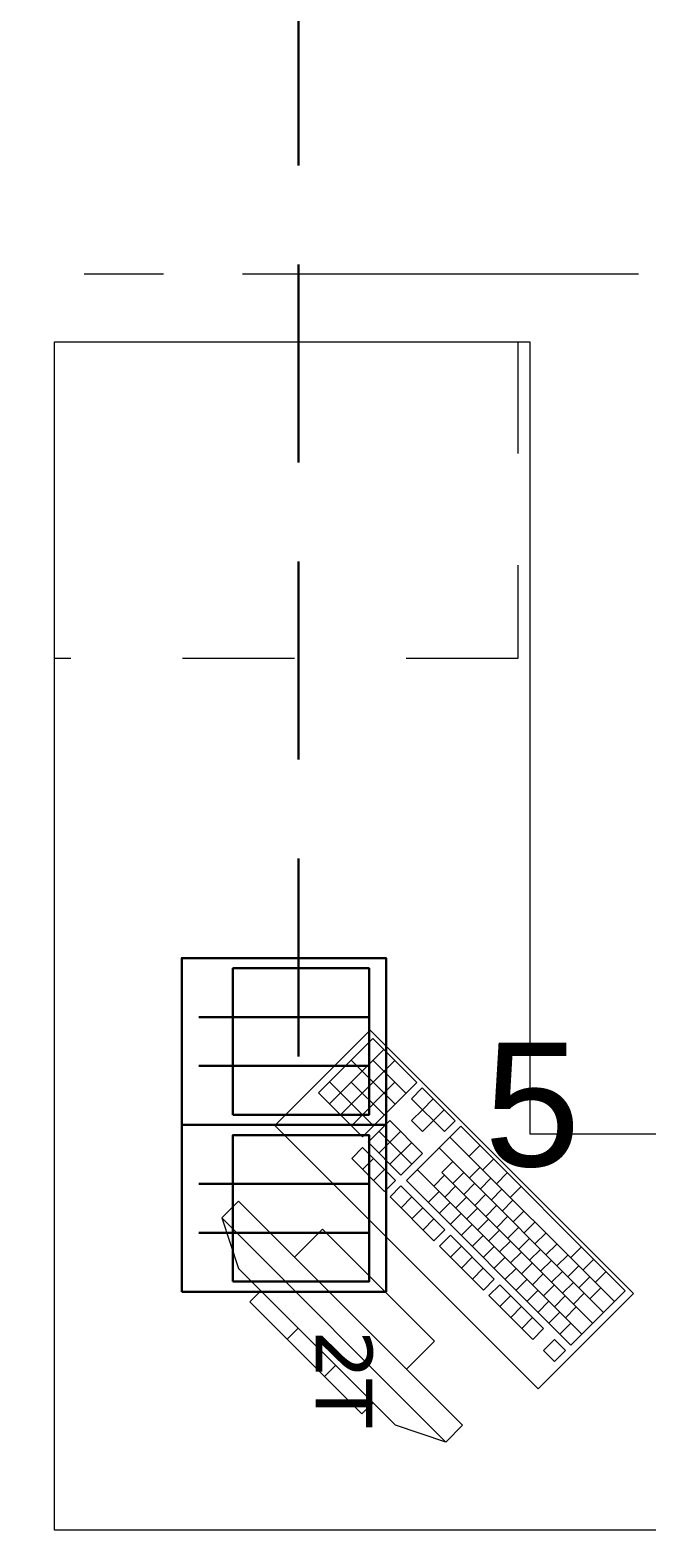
# Model space of a CAD drawing. Header units: inches. Extents: x -19 to 5698, y -728 to 92.
# Drawn here: x 405.07 to 405.848, y 8.416 to 10.31 of the extents above; entities that cross this region are included whole.
import ezdxf

# ---------------------------------------------------------------- set-up
doc = ezdxf.new("R2010")
doc.units = ezdxf.units.IN
doc.header["$MEASUREMENT"] = 0
for name, pattern in [('HIDDEN', [0.375, 0.25, -0.125]), ('Punto & Raya', [0.65, 0.5, -0.075, 0, -0.075]), ('Rayas', [0.282222, 0.141111, -0.141111])]:
    doc.linetypes.add(name, pattern=pattern)
doc.layers.get('0').update_dxf_attribs({"color": 61})
doc.layers.add('00 conduct tomacorr', color=120, linetype='HIDDEN', lineweight=30)
doc.layers.add('00 IE LUZ EMERGENCIA', color=253, linetype='Continuous', lineweight=0)
doc.layers.add('Interior - Mobiliario', color=7, linetype='Continuous')
doc.layers.add('Marcador - Secciones', color=7, linetype='Continuous')
doc.styles.add('Annotative', font='arial.ttf')

# ---------------------------------------------------------------- blocks, each defined once
blk = doc.blocks.new('CAJA POP UP 6 MODULOS')
at = {"layer": '00 conduct tomacorr', "linetype": 'Continuous'}
for p, q in [((-0.095, -0.165), (-0.095, -0.0151)), ((-0.052, -0.165), (-0.052, -0.0151)), ((0.052, -0.165), (0.052, -0.0151)), ((0.095, -0.165), (0.095, -0.0151)), ((0, -0.165), (0, -0.18))]:
    blk.add_line(p, q, dxfattribs=at)
for points in [[(-0.147, 0), (0.147, 0), (0.147, -0.18), (-0.147, -0.18)], [(0, 0), (0.147, 0), (0.147, -0.18), (0, -0.18)]]:
    blk.add_lwpolyline(points, close=True, dxfattribs=at)
for points in [[(-0.138, -0.045), (-0.009, -0.045), (-0.009, -0.165), (-0.138, -0.165), (-0.138, -0.045)], [(0.009, -0.045), (0.138, -0.045), (0.138, -0.165), (0.009, -0.165), (0.009, -0.045)]]:
    blk.add_lwpolyline(points, dxfattribs=at)
at = {"color": 1, "insert": (-0.1807, -0.168), "char_height": 0.05, "attachment_point": 1, "rotation": 180}
blk.add_mtext_dynamic_manual_height_columns('{\\fVerdana|b0|i0|c0|p34;2T}', width=0.000481, gutter_width=0.1561, heights=[0], dxfattribs=at)

msp = doc.modelspace()

# ---------------------------------------------------------------- linework, layer by layer
at = {"layer": '00 conduct tomacorr'}
msp.add_line((405.4092, 12.6388), (405.4092, 8.9276), dxfattribs=at)
at = {"layer": 'Interior - Mobiliario', "color": 175, "linetype": 'Rayas', "lineweight": 13}
for p, q in [((405.686, 9.9162), (405.686, 9.5162)), ((405.686, 9.5162), (405.101, 9.5162))]:
    msp.add_line(p, q, dxfattribs=at)
at = {"layer": 'Interior - Mobiliario', "color": 175, "linetype": 'Continuous', "lineweight": 13}
for p, q in [((405.503, 9.0367), (405.4344, 8.9681)), ((405.5584, 8.9813), (405.503, 9.0367)), ((405.5169, 9.0228), (405.4483, 8.9543)), ((405.5307, 9.009), (405.4621, 8.9404)), ((405.531, 8.9539), (405.4756, 9.0093)), ((405.5447, 8.9676), (405.5031, 9.0091)), ((405.5035, 8.9264), (405.4482, 8.9818)), ((405.5173, 8.9402), (405.4757, 8.9817)), ((405.5308, 8.9814), (405.476, 8.9266)), ((405.4898, 8.9127), (405.5584, 8.9813)), ((405.4344, 8.9681), (405.4898, 8.9127)), ((405.5653, 8.9744), (405.5516, 8.9607)), ((405.5516, 8.9607), (405.5655, 8.9468)), ((405.6069, 8.9328), (405.5653, 8.9744)), ((405.5792, 8.9605), (405.5655, 8.9468)), ((405.5655, 8.9468), (405.5517, 8.9331)), ((405.5793, 8.933), (405.5655, 8.9468)), ((405.593, 8.9467), (405.5793, 8.933)), ((405.5242, 8.9332), (405.4968, 8.9058)), ((405.552, 8.878), (405.5105, 8.9195)), ((405.538, 8.9194), (405.5106, 8.892)), ((405.5657, 8.8917), (405.5242, 8.9332)), ((405.6138, 8.9259), (405.5452, 8.8573)), ((405.5517, 8.9331), (405.5656, 8.9193)), ((405.5656, 8.9193), (405.5793, 8.933)), ((405.5793, 8.933), (405.5932, 8.9191)), ((405.5932, 8.9191), (405.6069, 8.9328)), ((405.8215, 8.7182), (405.6138, 8.9259)), ((405.4968, 8.9058), (405.5383, 8.8643)), ((405.5519, 8.9055), (405.5245, 8.8781)), ((405.8078, 8.7045), (405.6001, 8.9122)), ((405.638, 8.9017), (405.6243, 8.888)), ((405.4899, 8.8989), (405.4762, 8.8852)), ((405.4762, 8.8852), (405.5177, 8.8437)), ((405.5314, 8.8574), (405.4899, 8.8989)), ((405.5037, 8.8851), (405.49, 8.8714)), ((405.5383, 8.8643), (405.5657, 8.8917)), ((405.7941, 8.6908), (405.5864, 8.8985)), ((405.6037, 8.8812), (405.59, 8.8675)), ((405.6553, 8.8844), (405.6416, 8.8707)), ((405.5176, 8.8713), (405.5039, 8.8575)), ((405.7667, 8.6633), (405.5589, 8.8711)), ((405.5934, 8.864), (405.5797, 8.8503)), ((405.7804, 8.6771), (405.59, 8.8675)), ((405.6175, 8.8673), (405.6038, 8.8536)), ((405.6382, 8.8741), (405.6244, 8.8604)), ((405.6726, 8.8671), (405.6589, 8.8533)), ((405.5177, 8.8437), (405.5314, 8.8574)), ((405.5384, 8.8505), (405.5247, 8.8368)), ((405.5938, 8.7951), (405.5384, 8.8505)), ((405.5452, 8.8573), (405.7529, 8.6496)), ((405.5866, 8.8434), (405.5729, 8.8296)), ((405.6073, 8.8501), (405.5936, 8.8364)), ((405.6314, 8.8535), (405.6177, 8.8398)), ((405.652, 8.8603), (405.6383, 8.8466)), ((405.6659, 8.8464), (405.6521, 8.8327)), ((405.69, 8.8497), (405.6762, 8.836)), ((405.3333, 8.8314), (405.3121, 8.8102)), ((405.6162, 8.5485), (405.3333, 8.8314)), ((405.5247, 8.8368), (405.58, 8.7814)), ((405.5522, 8.8366), (405.5385, 8.8229)), ((405.6005, 8.8295), (405.5868, 8.8158)), ((405.6211, 8.8363), (405.6074, 8.8226)), ((405.6452, 8.8396), (405.6315, 8.8259)), ((405.6591, 8.8258), (405.6454, 8.8121)), ((405.6797, 8.8326), (405.666, 8.8189)), ((405.3121, 8.8102), (405.595, 8.5273)), ((405.3121, 8.8102), (405.3333, 8.7465)), ((405.5661, 8.8228), (405.5523, 8.8091)), ((405.5799, 8.8089), (405.5662, 8.7952)), ((405.6143, 8.8157), (405.6006, 8.802)), ((405.635, 8.8225), (405.6213, 8.8087)), ((405.6488, 8.8086), (405.6351, 8.7949)), ((405.6729, 8.8119), (405.6592, 8.7982)), ((405.6936, 8.8187), (405.6798, 8.805)), ((405.4394, 8.796), (405.4041, 8.7607)), ((405.5808, 8.6546), (405.4394, 8.796)), ((405.58, 8.7814), (405.5938, 8.7951)), ((405.6007, 8.7882), (405.587, 8.7745)), ((405.6561, 8.7328), (405.6007, 8.7882)), ((405.6282, 8.8018), (405.6145, 8.7881)), ((405.642, 8.788), (405.6283, 8.7743)), ((405.6627, 8.7948), (405.6489, 8.781)), ((405.6868, 8.7981), (405.673, 8.7844)), ((405.7074, 8.8049), (405.6937, 8.7912)), ((405.7212, 8.791), (405.7075, 8.7773)), ((405.587, 8.7745), (405.6424, 8.7191)), ((405.6145, 8.7743), (405.6008, 8.7606)), ((405.6559, 8.7741), (405.6422, 8.7604)), ((405.6765, 8.7809), (405.6628, 8.7672)), ((405.6904, 8.7671), (405.6766, 8.7533)), ((405.7006, 8.7842), (405.6869, 8.7705)), ((405.7145, 8.7704), (405.7007, 8.7567)), ((405.7351, 8.7772), (405.7214, 8.7635)), ((405.7661, 8.7736), (405.7524, 8.7599)), ((405.4041, 8.7607), (405.5455, 8.6192)), ((405.6284, 8.7605), (405.6147, 8.7468)), ((405.6697, 8.7603), (405.656, 8.7466)), ((405.7042, 8.7532), (405.6905, 8.7395)), ((405.7283, 8.7565), (405.7146, 8.7428)), ((405.7489, 8.7633), (405.7352, 8.7496)), ((405.7628, 8.7495), (405.7491, 8.7358)), ((405.7817, 8.758), (405.768, 8.7443)), ((405.5313, 8.5485), (405.3333, 8.7465)), ((405.6422, 8.7466), (405.6285, 8.7329)), ((405.6424, 8.7191), (405.6561, 8.7328)), ((405.6836, 8.7464), (405.6699, 8.7327)), ((405.6974, 8.7326), (405.6837, 8.7189)), ((405.7181, 8.7394), (405.7043, 8.7257)), ((405.7422, 8.7427), (405.7284, 8.729)), ((405.7766, 8.7356), (405.7629, 8.7219)), ((405.7973, 8.7424), (405.7836, 8.7287)), ((405.3616, 8.7182), (405.3475, 8.7041)), ((405.5031, 8.5768), (405.3616, 8.7182)), ((405.663, 8.7259), (405.6493, 8.7121)), ((405.6493, 8.7121), (405.7047, 8.6568)), ((405.7184, 8.6705), (405.663, 8.7259)), ((405.6768, 8.712), (405.6631, 8.6983)), ((405.7113, 8.7187), (405.6975, 8.705)), ((405.7319, 8.7255), (405.7182, 8.7118)), ((405.7457, 8.7117), (405.732, 8.698)), ((405.756, 8.7288), (405.7423, 8.7151)), ((405.7529, 8.6496), (405.8215, 8.7182)), ((405.7698, 8.715), (405.7561, 8.7013)), ((405.7905, 8.7218), (405.7768, 8.7081)), ((405.3475, 8.7041), (405.4889, 8.5627)), ((405.6907, 8.6982), (405.677, 8.6844)), ((405.7251, 8.7049), (405.7114, 8.6912)), ((405.7596, 8.6978), (405.7459, 8.6841)), ((405.7045, 8.6843), (405.6908, 8.6706)), ((405.739, 8.691), (405.7252, 8.6773)), ((405.7528, 8.6772), (405.7391, 8.6635)), ((405.4088, 8.6711), (405.3946, 8.657)), ((405.5455, 8.6192), (405.5808, 8.6546)), ((405.7047, 8.6568), (405.7184, 8.6705)), ((405.7322, 8.6566), (405.7185, 8.6429)), ((405.7461, 8.6428), (405.7322, 8.6566)), ((405.7185, 8.6429), (405.7324, 8.6291)), ((405.7324, 8.6291), (405.7461, 8.6428)), ((405.4559, 8.624), (405.4418, 8.6098)), ((405.4889, 8.5627), (405.5031, 8.5768)), ((405.595, 8.5273), (405.5313, 8.5485)), ((405.595, 8.5273), (405.6162, 8.5485))]:
    msp.add_line(p, q, dxfattribs=at)
at = {"layer": 'Interior - Mobiliario', "color": 175, "linetype": 'Continuous', "lineweight": 13, "flags": 128}
for points in [[(405.101, 8.4162), (405.101, 9.9162), (405.701, 9.9162), (405.701, 8.9162), (406.401, 8.9162), (406.401, 8.4162)], [(405.7116, 8.5945), (405.8319, 8.7147), (405.4995, 9.047), (405.3793, 8.9268)]]:
    msp.add_lwpolyline(points, close=True, dxfattribs=at)
at = {"layer": 'Marcador - Secciones', "color": 251, "linetype": 'Punto & Raya', "lineweight": 13, "true_color": 0x636466}
msp.add_line((374.9384, 10.0018), (416.3507, 10.0018), dxfattribs=at)

# ---------------------------------------------------------------- block references
at = {"layer": '00 conduct tomacorr', "xscale": 1.432830642179531, "yscale": 1.432830642179531, "zscale": 1.432830642179531, "rotation": 89.99999999999997}
msp.add_blockref('CAJA POP UP 6 MODULOS', (405.2617, 8.9276), dxfattribs=at)

# ---------------------------------------------------------------- texts
at = {"layer": '00 IE LUZ EMERGENCIA', "style": 'Annotative'}
msp.add_attdef('5', (405.6435, 8.8753, 0), '', height=0.1562, dxfattribs=at)

doc.saveas('drawing.dxf')
